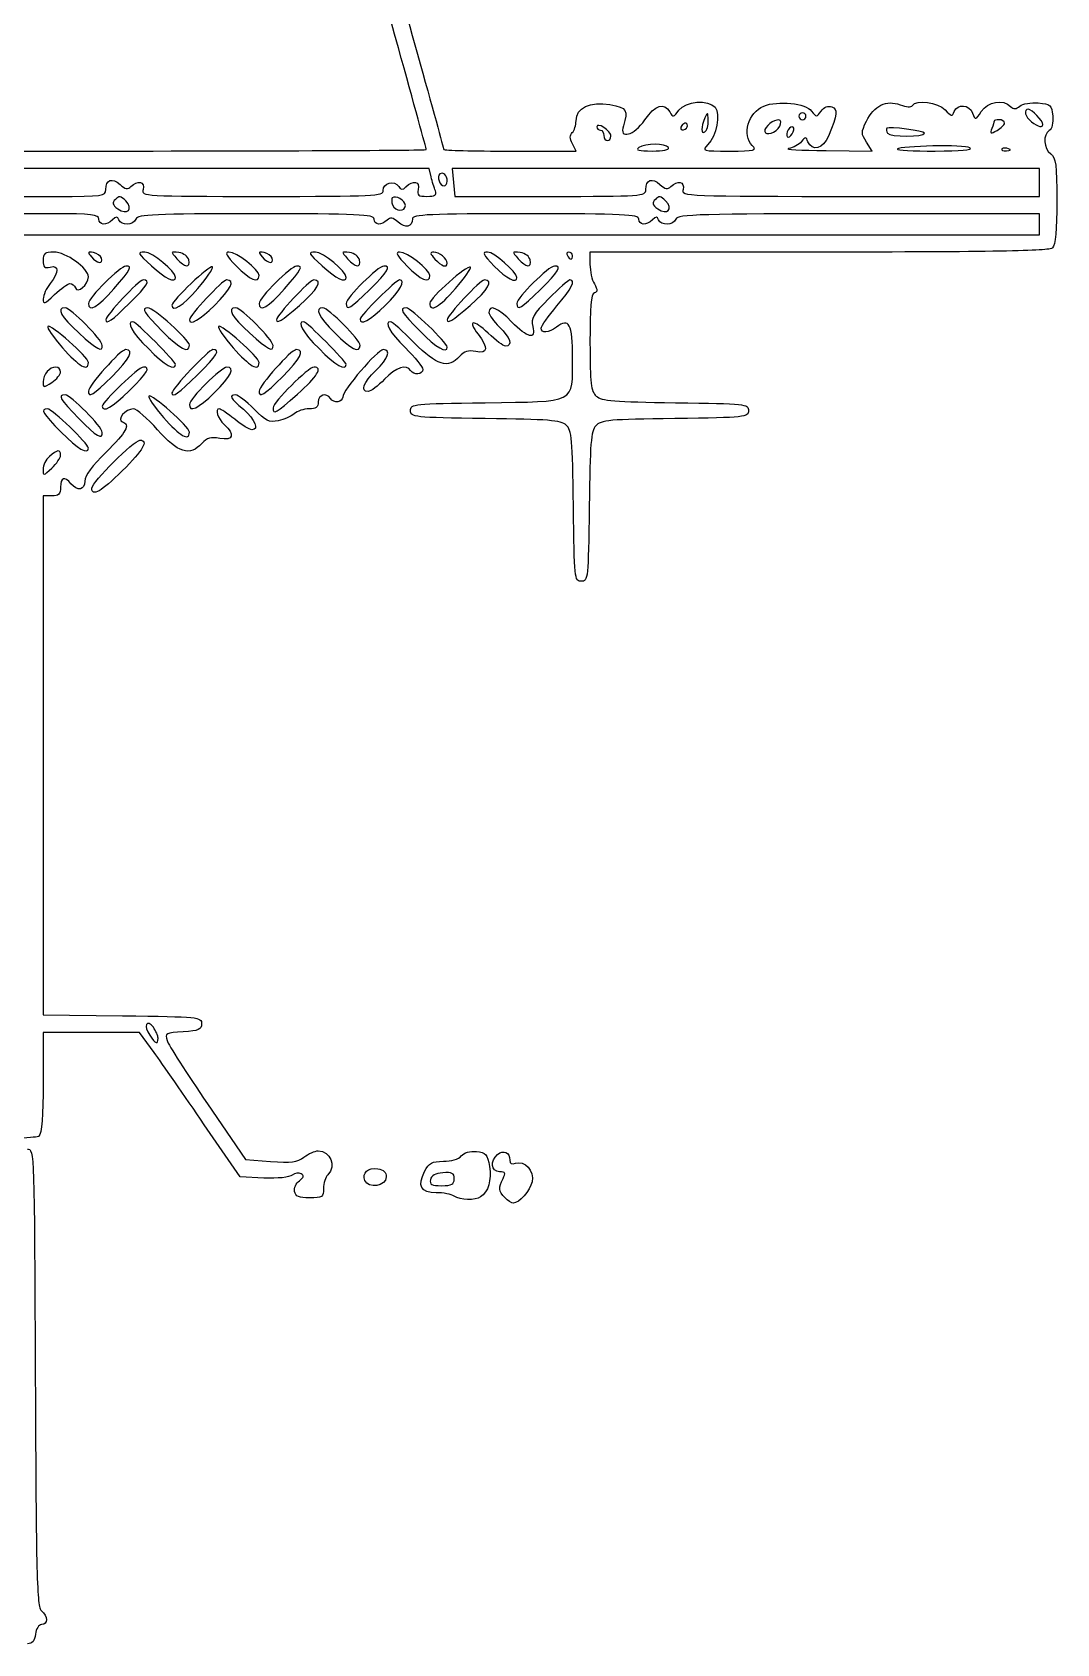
# Model space of a CAD drawing. Extents: x 68 to 595, y 2 to 633.
# Drawn here: x 374.2 to 594.7, y 3.4 to 350.3 of the extents above; entities that cross this region are included whole.
import ezdxf

# ---------------------------------------------------------------- set-up
doc = ezdxf.new("R2010")
doc.units = 0
doc.layers.get('0').update_dxf_attribs({"linetype": 'CONTINUOUS'})

msp = doc.modelspace()

# ---------------------------------------------------------------- linework, layer by layer
at = {"color": 7}
for points in [[(291.75, 364.413893), (291.75, 324.75), (375.375, 324.75)], [(477.026385, 324.75), (491.302777, 324.75), (490.456905, 326.33052)], [(545.079772, 324.852128), (555.034582, 324.75), (553.775557, 326.671507)], [(566.249722, 328.58337), (566.249722, 328.583033)], [(460.040498, 319.194668), (459.587385, 321), (414.293692, 321), (369, 321), (369, 318), (369, 315), (379.5, 315)], [(552.445215, 315), (591, 315), (591, 318), (591, 321), (527.792677, 321), (464.585362, 321), (464.871457, 318), (465.157552, 315), (485.70378, 315)], [(378.75, 311.25), (369, 311.25), (369, 309), (369, 306.75), (480, 306.75), (591, 306.75), (591, 309)], [(591, 309), (591, 311.25), (552.080242, 311.25)], [(543.59997, 302.999977), (494.24997, 302.999977), (494.24997, 300.3648)], [(378.375, 250.5), (376.5, 250.5), (376.5, 194.639077), (376.5, 138.778162), (393.5625, 138.576577)], [(400.402372, 130.6875), (397.284742, 135), (386.892367, 135), (376.5, 135), (376.5, 124.275)], [(411.875625, 119.625), (420.050227, 107.625), (425.462617, 107.219332)], [(424.014937, 103.651695), (418.89486, 103.875), (411.207435, 115.125)]]:
    msp.add_lwpolyline(points, dxfattribs=at)
for points in [[(515.25, 330.1875)], [(519.697283, 331.356765)], [(534.765045, 329.643127)], [(540.75, 332.25)], [(583.5, 330.776385)], [(591.75, 330.503445)], [(498.75, 327.944588)], [(538.021223, 328.875)], [(511.125, 325.5)], [(576.047137, 325.455)], [(584.390625, 325.26237)], [(390, 316.455735)], [(463.5, 318.249998)], [(506.25, 316.455735)], [(394.285718, 314.035718)], [(454.5, 313.044757)], [(510.535718, 314.035718)], [(490.5, 302.25)], [(389.062853, 301.6875)], [(407.859833, 301.3125)], [(425.812853, 301.6875)], [(444.609833, 301.3125)], [(463.5, 300.6)], [(481.359833, 301.3125)], [(382.285703, 296.25)], [(391.731952, 295.074938)], [(405, 297.526793)], [(409.813065, 295.16889)], [(422.999977, 297.9375)], [(428.481952, 295.074938)], [(441.75, 297.526793)], [(459.749977, 297.9375)], [(465.313065, 295.16889)], [(478.5, 297.526792)], [(395.038913, 291.91188)], [(413.411737, 291.534308)], [(431.675062, 291.518048)], [(446.788913, 294.91188)], [(450.161737, 291.534307)], [(468.425062, 291.518048)], [(483.538913, 294.91188)], [(389.25, 282.911738)], [(408, 282.981953)], [(426, 282.911738)], [(444.75, 282.911738)], [(463.5, 282.538912)], [(386.25, 279.231952)], [(405, 278.79075)], [(423, 279.231952)], [(441.75, 278.79075)], [(380.25, 277.211257)], [(391.288913, 276.16188)], [(409.66575, 276.539025)], [(428.038913, 276.16188)], [(395.038913, 273.16188)], [(413.411737, 272.784308)], [(431.291115, 272.4375)], [(389.25, 264.161737)], [(408, 264.231937)], [(386.25, 260.788912)], [(380.25, 259.255733)], [(387, 252.209167)], [(401.25, 133.731652)], [(445.771147, 103.125188)], [(465, 103.490895)], [(465, 99.75)], [(475.928573, 99.428573)]]:
    msp.add_lwpolyline(points, close=True, dxfattribs=at)
for points in [[(453.006532, 346.944637), (448.411837, 363.45945), (447.211432, 368.72607), (447.863017, 369.511178)], [(451.5, 366.238493), (451.5, 365.979218), (454.03125, 356.693085), (457.125, 345.602633)], [(459, 325.076108), (459, 325.25547), (456.30294, 335.096302), (453.006532, 346.944637)], [(457.125, 345.602633), (460.21875, 334.51218), (462.75, 325.283333), (462.75, 325.094085)], [(491.249985, 331.257713), (491.249985, 334.07676), (494.31744, 335.540438), (498.556372, 334.74405)], [(498.556372, 334.74405), (502.23873, 334.052228), (502.524645, 333.599948), (501.436837, 330.1875)], [(506.06961, 331.471538), (508.280235, 334.667528), (510.222765, 335.289608), (511.427902, 333.1875)], [(511.427902, 333.1875), (512.123392, 331.974375), (512.271397, 332.002763), (513.382702, 333.5625)], [(513.382702, 333.5625), (514.79214, 335.540663), (519.749257, 335.933265), (521.202802, 334.18185)], [(519.697283, 331.356765), (519.65022, 333.15888), (519.57555, 333.214372), (519, 331.875)], [(521.202802, 334.18185), (522.386977, 332.755013), (521.458297, 327.958313), (519.647242, 326.147258)], [(529.178557, 325.928573), (526.912237, 328.194885), (528.342517, 333.102563), (531.659775, 334.44231)], [(531.659775, 334.44231), (534.696922, 335.668935), (540.75084, 335.039198), (541.971637, 333.36966)], [(541.971637, 333.36966), (542.97213, 332.001398), (543.027517, 332.000955), (544.016527, 333.353535)], [(544.016527, 333.353535), (544.661317, 334.23534), (545.503065, 334.56339), (546.31824, 334.25058)], [(546.31824, 334.25058), (547.675815, 333.72963), (547.567792, 332.813993), (545.573415, 327.937523)], [(553.752532, 331.184985), (555.343837, 334.52199), (558.06567, 335.837153), (561.04959, 334.710847)], [(561.04959, 334.710847), (562.33746, 334.224727), (563.41797, 334.165065), (563.665987, 334.566375)], [(563.665987, 334.566375), (564.49872, 335.91375), (569.148742, 335.29593), (570.698985, 333.631942)], [(570.698985, 333.631942), (572.036737, 332.196037), (572.26014, 332.15382), (572.683447, 333.256942)], [(572.683447, 333.256942), (573.360172, 335.02047), (575.937727, 334.798913), (576.63375, 332.917387)], [(576.63375, 332.917387), (577.207605, 331.36611), (577.244595, 331.373535), (578.501872, 333.292387)], [(578.501872, 333.292387), (579.881595, 335.39811), (583.225177, 335.974792), (584.818185, 334.381785)], [(584.818185, 334.381785), (585.4758, 333.72417), (585.954292, 333.735907), (586.790842, 334.43016)], [(586.790842, 334.43016), (587.39829, 334.934295), (589.184467, 335.24061), (590.760127, 335.110875)], [(588.633758, 333.75), (587.529697, 333.75), (587.948768, 332.079255), (589.3125, 331.044038)], [(591.75, 330.503445), (591.75, 331.259828), (589.35978, 333.75), (588.633758, 333.75)], [(590.760127, 335.110875), (593.414152, 334.89234), (593.642865, 334.687598), (593.868105, 332.328622)], [(490.430505, 328.73052), (490.881217, 329.181233), (491.249985, 330.318473), (491.249985, 331.257713)], [(497.25, 329.825948), (496.36086, 330.381225), (495.75, 330.454695), (495.75, 330.006353)], [(495.75, 330.006353), (495.75, 329.590358), (496.0875, 329.25), (496.5, 329.25)], [(498.75, 327.944588), (498.75, 328.464112), (498.075, 329.310728), (497.25, 329.825948)], [(501.436837, 330.1875), (500.478337, 327.180683), (503.723887, 328.080233), (506.06961, 331.471538)], [(513.84375, 329.90625), (513.689063, 329.442188), (513.942188, 329.189062), (514.40625, 329.34375)], [(515.25, 330.1875), (515.25, 331.065817), (514.157438, 330.847305), (513.84375, 329.90625)], [(514.40625, 329.34375), (514.870312, 329.498438), (515.25, 329.878125), (515.25, 330.1875)], [(519, 331.875), (518.10462, 329.791335), (518.10462, 328.32162), (519, 328.875)], [(519, 328.875), (519.4125, 329.12994), (519.726278, 330.246735), (519.697283, 331.356765)], [(531.919643, 329.38392), (531.492375, 328.102125), (533.649188, 328.298602), (534.765045, 329.643127)], [(535.195905, 331.3041), (534.570338, 331.92966), (532.330673, 330.617025), (531.919643, 329.38392)], [(534.765045, 329.643127), (535.286835, 330.271845), (535.480718, 331.01928), (535.195905, 331.3041)], [(537.8067, 330), (537.451283, 330), (536.96622, 329.49375), (536.728777, 328.875)], [(538.021223, 328.875), (538.258658, 329.49375), (538.162125, 330), (537.8067, 330)], [(540, 333), (539.5875, 333), (539.25, 332.6625), (539.25, 332.25)], [(539.25, 332.25), (539.25, 331.8375), (539.5875, 331.5), (540, 331.5)], [(540.75, 332.25), (540.75, 332.6625), (540.4125, 333), (540, 333)], [(540, 331.5), (540.4125, 331.5), (540.75, 331.8375), (540.75, 332.25)], [(553.775557, 326.671507), (552.603352, 328.460528), (552.601762, 328.77174), (553.752532, 331.184985)], [(558.15654, 329.656537), (557.987835, 329.487832), (558.063787, 329.003557), (558.325327, 328.58037)], [(566.249722, 328.583033), (566.250037, 329.108977), (558.620932, 330.12093), (558.15654, 329.656537)], [(581.25, 331.186343), (581.25, 331.013827), (581.030078, 330.299565), (580.761278, 329.599087)], [(582.375, 331.5), (581.75625, 331.5), (581.25, 331.35885), (581.25, 331.186343)], [(581.886278, 329.189138), (582.773828, 329.664135), (583.5, 330.378398), (583.5, 330.776385)], [(583.5, 330.776385), (583.5, 331.174373), (582.99375, 331.5), (582.375, 331.5)], [(589.3125, 331.044038), (590.75841, 329.946435), (591.75, 329.72652), (591.75, 330.503445)], [(593.868105, 332.328622), (594.01269, 330.814433), (593.716627, 329.53839), (593.137717, 329.180602)], [(490.456905, 326.33052), (489.845182, 327.473535), (489.837877, 328.137878), (490.430505, 328.73052)], [(496.5, 329.25), (496.9125, 329.25), (497.25, 328.74375), (497.25, 328.125)], [(497.25, 328.125), (497.25, 327.50625), (497.5875, 327), (498, 327)], [(498, 327), (498.4125, 327), (498.75, 327.425063), (498.75, 327.944588)], [(511.125, 325.5), (510.534517, 326.455418), (506.2284, 326.455418), (504.75, 325.5)], [(519.647242, 326.147258), (518.28423, 324.784245), (518.398365, 324.75), (524.303557, 324.75)], [(536.728777, 328.875), (536.491342, 328.25625), (536.587875, 327.75), (536.9433, 327.75)], [(536.9433, 327.75), (537.298717, 327.75), (537.78378, 328.25625), (538.021223, 328.875)], [(539.791845, 326.793173), (539.287575, 326.140283), (538.031235, 325.45944), (536.999985, 325.280183)], [(541.184587, 326.740148), (540.752212, 327.866895), (540.624885, 327.871748), (539.791845, 326.793173)], [(545.573415, 327.937523), (544.485292, 325.27695), (542.005665, 324.60045), (541.184587, 326.740148)], [(558.325327, 328.58037), (558.821002, 327.77835), (566.249242, 327.780847), (566.249722, 328.58337)], [(576.047137, 325.455), (574.934948, 326.158755), (561.15276, 325.902765), (560.41464, 325.164652)], [(580.761278, 329.599087), (580.33932, 328.499475), (580.492995, 328.44348), (581.886278, 329.189138)], [(593.137717, 329.180602), (591.727702, 328.309162), (591.907582, 325.2873), (593.43747, 324.144952)], [(375.375, 324.75), (421.36875, 324.75), (459, 324.896745), (459, 325.076108)], [(462.75, 325.094085), (462.75, 324.904838), (469.174373, 324.75), (477.026385, 324.75)], [(504.75, 325.5), (503.94549, 324.980085), (504.7593, 324.769695), (507.606765, 324.761482)], [(507.606765, 324.761482), (510.072878, 324.754732), (511.412085, 325.035487), (511.125, 325.5)], [(524.303557, 324.75), (529.806802, 324.75), (530.249985, 324.857145), (529.178557, 325.928573)], [(536.999985, 325.280183), (535.968735, 325.100933), (539.604637, 324.908303), (545.079772, 324.852128)], [(560.41464, 325.164652), (560.186587, 324.9366), (563.853128, 324.755175), (568.562497, 324.76149)], [(568.562497, 324.76149), (573.99636, 324.76899), (576.73116, 325.022182), (576.047137, 325.455)], [(582.953123, 325.203165), (582.703905, 324.953948), (583.146878, 324.776685), (583.937498, 324.80925)], [(584.390625, 325.26234), (583.849222, 325.478992), (583.20234, 325.452352), (582.953123, 325.203165)], [(583.937498, 324.80925), (584.81121, 324.84525), (584.988922, 325.022955), (584.390625, 325.26237)], [(593.43747, 324.144952), (594.562635, 323.304802), (594.74997, 321.854317), (594.74997, 313.982452)], [(461.928142, 319.830593), (461.171505, 319.36296), (461.910143, 317.25), (462.830242, 317.25)], [(463.5, 318.249998), (463.5, 319.529775), (462.716385, 320.317748), (461.928142, 319.830593)], [(379.5, 315), (389.39358, 315), (390, 315.084075), (390, 316.455735)], [(390, 316.455735), (390, 318.587115), (391.383143, 319.088235), (393.06498, 317.566193)], [(393.06498, 317.566193), (394.192268, 316.546013), (394.74135, 316.44135), (395.417722, 317.117723)], [(395.417722, 317.117723), (396.868935, 318.568935), (398.474542, 318.189645), (398.032687, 316.5)], [(398.032687, 316.5), (397.64598, 315.021225), (398.009662, 315), (423.736882, 315)], [(423.736882, 315), (447.908685, 315), (449.825647, 315.09468), (449.729167, 316.283768)], [(449.729167, 316.283768), (449.601322, 317.859315), (452.208727, 318.530303), (453.066397, 317.142563)], [(453.066397, 317.142563), (453.561082, 316.342155), (453.877125, 316.327125), (454.61877, 317.068762)], [(454.61877, 317.068762), (456.11115, 318.561143), (457.73124, 318.215242), (457.282687, 316.499993)], [(457.282687, 316.499993), (456.954518, 315.245063), (457.259662, 314.999993), (459.150458, 314.999993)], [(459.150458, 314.999993), (460.909823, 314.999993), (461.308927, 315.264653), (460.95204, 316.194668)], [(460.95204, 316.194668), (460.699898, 316.851743), (460.289707, 318.201743), (460.040498, 319.194668)], [(462.830242, 317.25), (463.198605, 317.25), (463.5, 317.7), (463.5, 318.249998)], [(485.70378, 315), (505.54176, 315), (506.25, 315.050183), (506.25, 316.455735)], [(506.25, 316.455735), (506.25, 318.587115), (507.633143, 319.088235), (509.31498, 317.566193)], [(509.31498, 317.566193), (510.442268, 316.546013), (510.99135, 316.44135), (511.667722, 317.117723)], [(511.667722, 317.117723), (513.118935, 318.568935), (514.724542, 318.189645), (514.282687, 316.5)], [(514.282687, 316.5), (513.894187, 315.014363), (514.259662, 315), (552.445215, 315)], [(392.067855, 314.354865), (391.30932, 313.585883), (391.41036, 313.188412), (392.584688, 312.321697)], [(394.285718, 314.035718), (393.253807, 315.067628), (392.83095, 315.128475), (392.067855, 314.354865)], [(392.584688, 312.321697), (394.610318, 310.826692), (396.04704, 312.274372), (394.285718, 314.035718)], [(451.674998, 314.675003), (451.476833, 314.47683), (451.514543, 313.793887), (451.75881, 313.157347)], [(454.5, 313.044758), (454.5, 314.098515), (452.343173, 315.34317), (451.674998, 314.675003)], [(451.75881, 313.157347), (452.312145, 311.71536), (454.5, 311.625502), (454.5, 313.044757)], [(508.317855, 314.354865), (507.55932, 313.585883), (507.66036, 313.188412), (508.834688, 312.321697)], [(510.535718, 314.035718), (509.503807, 315.067628), (509.08095, 315.128475), (508.317855, 314.354865)], [(508.834688, 312.321697), (510.860318, 310.826692), (512.29704, 312.274372), (510.535718, 314.035718)], [(594.74997, 313.982452), (594.74997, 307.84053), (594.451957, 304.501965), (593.84997, 303.899977)], [(388.5, 310.125), (388.5, 311.067308), (386.916668, 311.25), (378.75, 311.25)], [(391.44375, 309.9375), (390.085875, 308.656485), (388.5, 308.757495), (388.5, 310.125)], [(392.781248, 309.9375), (392.506253, 310.6875), (392.23875, 310.6875), (391.44375, 309.9375)], [(396.478777, 310.125), (395.956485, 308.763915), (393.261667, 308.627258), (392.781248, 309.9375)], [(422.330242, 311.25), (400.42677, 311.25), (396.850763, 311.094382), (396.478777, 310.125)], [(447.75, 310.125), (447.75, 311.102872), (444.42558, 311.25), (422.330242, 311.25)], [(450.582278, 309.882277), (449.346113, 308.646112), (447.75, 308.782897), (447.75, 310.125)], [(452.93502, 309.433807), (451.807733, 310.453987), (451.25865, 310.55865), (450.582278, 309.882277)], [(456, 310.169265), (456, 308.37957), (454.498148, 308.019195), (452.93502, 309.433807)], [(480.375, 311.25), (459.652028, 311.25), (456, 311.088075), (456, 310.169265)], [(504.75, 310.125), (504.75, 311.10192), (501.541665, 311.25), (480.375, 311.25)], [(507.69375, 309.9375), (506.335875, 308.656485), (504.75, 308.757495), (504.75, 310.125)], [(509.031248, 309.9375), (508.756253, 310.6875), (508.48875, 310.6875), (507.69375, 309.9375)], [(512.728777, 310.125), (512.206485, 308.763915), (509.511667, 308.627258), (509.031248, 309.9375)], [(552.080242, 311.25), (518.17677, 311.25), (513.104842, 311.105003), (512.728777, 310.125)], [(378.790073, 303), (376.871085, 303), (376.5, 302.707553), (376.5, 301.195215)], [(386.249977, 297.65433), (386.249947, 299.535263), (381.414885, 303), (378.790073, 303)], [(387.336728, 302.899005), (386.113403, 303.136065), (386.058315, 303.00966), (386.92821, 301.961505)], [(386.92821, 301.961505), (388.11786, 300.52806), (389.508323, 300.349582), (389.062853, 301.6875)], [(389.062853, 301.6875), (388.89117, 302.203125), (388.11441, 302.7483), (387.336728, 302.899005)], [(398.381415, 303), (396.69477, 303), (396.804922, 302.775915), (399.841043, 300.030758)], [(405, 297.526792), (405, 298.894403), (400.035233, 303), (398.381415, 303)], [(405.744398, 302.888962), (403.894328, 303.15078), (403.89075, 303.140077), (405.305798, 301.576462)], [(407.859833, 301.3125), (407.720138, 302.04543), (406.786012, 302.741557), (405.744398, 302.888962)], [(416.51286, 303), (415.525177, 303), (415.928542, 302.24937), (418.125, 300)], [(422.999977, 297.9375), (422.999947, 299.21265), (418.146817, 303), (416.51286, 303)], [(424.086728, 302.899005), (422.863403, 303.136065), (422.808315, 303.00966), (423.67821, 301.961505)], [(423.67821, 301.961505), (424.86786, 300.52806), (426.258323, 300.349582), (425.812853, 301.6875)], [(425.812853, 301.6875), (425.64117, 302.203125), (424.86441, 302.7483), (424.086728, 302.899005)], [(435.131415, 303), (433.44477, 303), (433.554922, 302.775915), (436.591043, 300.030758)], [(441.75, 297.526792), (441.75, 298.894403), (436.785233, 303), (435.131415, 303)], [(442.494398, 302.888962), (440.644328, 303.15078), (440.64075, 303.140077), (442.055798, 301.576462)], [(444.609833, 301.3125), (444.470138, 302.04543), (443.536012, 302.741557), (442.494398, 302.888962)], [(453.26286, 303), (452.275177, 303), (452.678542, 302.24937), (454.875, 300)], [(459.749977, 297.9375), (459.749947, 299.21265), (454.896817, 303), (453.26286, 303)], [(460.608757, 303), (459.742515, 303), (459.797415, 302.690722), (460.875, 301.5)], [(463.5, 300.6), (463.5, 301.576492), (461.785125, 303), (460.608757, 303)], [(472.200668, 303), (470.93127, 303), (471.15432, 302.530207), (473.625, 300)], [(478.5, 297.526792), (478.5, 298.73304), (473.588985, 303), (472.200668, 303)], [(479.244398, 302.888962), (477.394328, 303.15078), (477.39075, 303.140077), (478.805798, 301.576462)], [(481.359833, 301.3125), (481.220138, 302.04543), (480.286012, 302.741557), (479.244398, 302.888962)], [(489.705735, 303), (489.26889, 303), (489.12006, 302.6625), (489.375, 302.25)], [(489.375, 302.25), (489.62994, 301.8375), (489.98736, 301.5), (490.169265, 301.5)], [(490.5, 302.25), (490.5, 302.6625), (490.14258, 303), (489.705735, 303)], [(490.169265, 301.5), (490.35117, 301.5), (490.5, 301.8375), (490.5, 302.25)], [(593.84997, 303.899977), (593.168205, 303.218212), (580.9833, 302.999977), (543.59997, 302.999977)], [(376.5, 301.195215), (376.5, 299.759678), (376.806893, 299.47068), (378, 299.782687)], [(378, 299.782687), (379.937565, 300.289373), (379.937565, 298.727033), (378, 296.25)], [(394.338263, 300), (393.11196, 300), (386.25, 293.18382), (386.25, 291.965693)], [(391.731952, 295.074937), (395.469075, 299.40363), (395.784675, 300), (394.338263, 300)], [(399.841043, 300.030758), (402.877778, 297.285045), (405, 296.255003), (405, 297.526793)], [(412.937557, 299.81244), (412.430078, 300.319928), (404.25, 292.576028), (404.25, 291.58812)], [(405.305798, 301.576462), (407.04207, 299.65791), (408.197955, 299.53845), (407.859833, 301.3125)], [(409.813065, 295.16889), (411.792608, 297.461775), (413.198625, 299.551372), (412.937557, 299.81244)], [(418.125, 300), (421.056338, 296.998035), (423.000023, 296.175705), (422.999977, 297.9375)], [(431.088263, 300), (429.86196, 300), (423, 293.18382), (423, 291.965693)], [(428.481952, 295.074937), (432.219075, 299.40363), (432.534675, 300), (431.088263, 300)], [(436.591043, 300.030758), (439.627778, 297.285045), (441.75, 296.255003), (441.75, 297.526793)], [(449.838263, 300), (448.61196, 300), (441.75, 293.18382), (441.75, 291.965693)], [(442.055798, 301.576462), (443.79207, 299.65791), (444.947955, 299.53845), (444.609833, 301.3125)], [(446.788912, 294.91188), (450.808995, 298.88202), (451.479007, 300), (449.838263, 300)], [(454.875, 300), (457.806338, 296.998035), (459.750023, 296.175705), (459.749977, 297.9375)], [(468.500002, 299.750002), (467.891392, 300.358605), (459.75, 293.130863), (459.75, 291.981953)], [(460.875, 301.5), (462.2694, 299.959207), (463.5, 299.537288), (463.5, 300.6)], [(465.313065, 295.16889), (467.292608, 297.461775), (468.72672, 299.523278), (468.500002, 299.750002)], [(473.625, 300), (476.277052, 297.284048), (478.5, 296.156295), (478.5, 297.526792)], [(486.588263, 300), (485.36196, 300), (478.5, 293.18382), (478.5, 291.965693)], [(478.805798, 301.576462), (480.54207, 299.65791), (481.697955, 299.53845), (481.359833, 301.3125)], [(483.538913, 294.91188), (487.558995, 298.88202), (488.229007, 300), (486.588263, 300)], [(494.24997, 300.3648), (494.24997, 298.915455), (494.671845, 297.015105), (495.18747, 296.141812)], [(378, 296.25), (377.193345, 295.21875), (376.525852, 293.718165), (376.51668, 292.915372)], [(378.973208, 293.852872), (380.333467, 295.17129), (381.824093, 296.25), (382.285703, 296.25)], [(382.285703, 296.25), (382.74732, 296.25), (383.266988, 295.828125), (383.440538, 295.3125)], [(383.440538, 295.3125), (383.877983, 294.012772), (386.250007, 295.98999), (386.249977, 297.65433)], [(386.25, 291.965693), (386.25, 289.957335), (388.334392, 291.139553), (391.731952, 295.074938)], [(398.018048, 297), (397.113697, 297), (390, 289.392218), (390, 288.425063)], [(395.038913, 291.91188), (399.103868, 295.926337), (399.732503, 297), (398.018048, 297)], [(404.25, 291.58812), (404.25, 289.934085), (406.59903, 291.446078), (409.813065, 295.16889)], [(416.018048, 297), (415.113697, 297), (408, 289.392218), (408, 288.425063)], [(413.411738, 291.534308), (416.971567, 295.040602), (417.905902, 297), (416.018048, 297)], [(423, 291.965693), (423, 289.957335), (425.084392, 291.139553), (428.481952, 295.074938)], [(434.768048, 297), (433.863697, 297), (426.75, 289.392218), (426.75, 288.425063)], [(431.675063, 291.518033), (435.62172, 294.925342), (436.792267, 297), (434.768048, 297)], [(453.211087, 297), (452.473725, 297), (444.75, 289.321192), (444.75, 288.58812)], [(450.161738, 291.534308), (453.39381, 294.71778), (454.667078, 297), (453.211087, 297)], [(459.75, 291.981953), (459.75, 289.94511), (461.833792, 291.138855), (465.313065, 295.16889)], [(471.518048, 297), (470.613697, 297), (463.5, 289.392218), (463.5, 288.425063)], [(468.425063, 291.518033), (472.37172, 294.925342), (473.542267, 297), (471.518048, 297)], [(489.91188, 297), (489.588413, 297), (487.543522, 295.197375), (485.367682, 292.99416)], [(487.125, 291.41376), (490.314825, 295.147485), (491.239013, 297), (489.91188, 297)], [(495.18747, 296.141812), (495.93747, 294.87156), (495.93747, 294.486097), (495.18747, 294.214485)], [(376.51668, 292.915372), (376.502355, 291.663052), (376.851255, 291.7962), (378.973208, 293.852872)], [(390, 288.425063), (390, 287.343825), (391.381155, 288.299557), (395.038913, 291.91188)], [(408, 288.425063), (408, 287.128747), (410.25327, 288.423563), (413.411737, 291.534308)], [(426.75, 288.425063), (426.75, 287.503935), (427.760857, 288.138765), (431.675062, 291.518048)], [(441.75, 291.965693), (441.75, 290.31561), (442.69332, 290.86716), (446.788913, 294.91188)], [(444.75, 288.58812), (444.75, 287.132858), (446.858505, 288.28074), (450.161737, 291.534307)], [(463.5, 288.425063), (463.5, 287.503935), (464.510857, 288.138765), (468.425062, 291.518048)], [(477.375, 288), (474.41589, 291.030398), (472.5, 291.822428), (472.5, 290.015318)], [(478.5, 291.965693), (478.5, 290.31561), (479.44332, 290.86716), (483.538913, 294.91188)], [(485.367682, 292.99416), (481.9833, 289.567215), (481.483935, 288.700148), (481.91211, 286.99416)], [(495.18747, 294.214485), (494.49933, 293.965282), (494.24997, 291.129652), (494.24997, 283.553715)], [(381.215693, 291), (379.267297, 291), (380.345415, 289.038982), (384.18723, 285.594967)], [(389.25, 282.911738), (389.25, 284.13804), (382.43382, 291), (381.215693, 291)], [(395.835975, 288), (394.33893, 288), (395.58252, 285.835463), (399.16188, 282.211088)], [(405, 278.79075), (405, 279.5277), (396.56931, 288), (395.835975, 288)], [(399.050062, 291), (397.57533, 291), (398.225857, 289.946618), (402.16188, 285.961088)], [(408, 282.981938), (408, 284.08926), (400.286062, 291), (399.050062, 291)], [(417.965693, 291), (416.017298, 291), (417.095415, 289.038982), (420.93723, 285.594967)], [(426, 282.911738), (426, 284.13804), (419.18382, 291), (417.965693, 291)], [(432.585975, 288), (431.08893, 288), (432.33252, 285.835463), (435.91188, 282.211088)], [(441.75, 278.79075), (441.75, 279.5277), (433.31931, 288), (432.585975, 288)], [(436.715693, 291), (434.888452, 291), (435.757605, 289.1688), (439.284307, 285.588263)], [(444.75, 282.911738), (444.75, 284.13804), (437.93382, 291), (436.715693, 291)], [(451.335975, 288), (449.814705, 288), (451.088812, 285.734895), (454.5, 282.375)], [(456.375, 283.5), (453.925822, 285.975), (451.658265, 288), (451.335975, 288)], [(454.71312, 291), (453.065768, 291), (453.618727, 290.055097), (457.66188, 285.961088)], [(463.5, 282.538913), (463.5, 283.496768), (455.707852, 291), (454.71312, 291)], [(472.35789, 285.513765), (469.20756, 288.58998), (467.695755, 288.451845), (470.1645, 285.31335)], [(472.5, 290.015318), (472.5, 289.473743), (473.5125, 288.0606), (474.75, 286.875)], [(481.91211, 286.99416), (482.653972, 284.03835), (480.853747, 284.43744), (477.375, 288)], [(483.75, 286.606643), (483.75, 287.077792), (485.26875, 289.240995), (487.125, 291.41376)], [(490.5, 280.161), (490.5, 287.57322), (489.782655, 288.947715), (487.0104, 286.84734)], [(377.499998, 287.000002), (377.27328, 286.773278), (378.707393, 284.711775), (380.686935, 282.41889)], [(386.25, 279.231953), (386.25, 280.380863), (378.108608, 287.608605), (377.499998, 287.000002)], [(384.18723, 285.594967), (388.31013, 281.898982), (389.25, 281.400855), (389.25, 282.911738)], [(402.16188, 285.961088), (406.010963, 282.063585), (408, 281.048603), (408, 282.981953)], [(414.249998, 287.000002), (414.02328, 286.773278), (415.457393, 284.711775), (417.436935, 282.41889)], [(423, 279.231953), (423, 280.380863), (414.858608, 287.608605), (414.249998, 287.000002)], [(420.93723, 285.594967), (425.06013, 281.898982), (426, 281.400855), (426, 282.911738)], [(439.284307, 285.588263), (442.74525, 282.074482), (444.75, 281.092762), (444.75, 282.911738)], [(457.66188, 285.961088), (461.171918, 282.406898), (463.5, 281.042228), (463.5, 282.538912)], [(470.1645, 285.31335), (472.450477, 282.407198), (472.255567, 281.01978), (469.641952, 281.593823)], [(476.09412, 282.75), (475.595887, 282.75), (473.914582, 283.993695), (472.35789, 285.513765)], [(474.75, 286.875), (477.067747, 284.65446), (477.688312, 282.75), (476.09412, 282.75)], [(487.0104, 286.84734), (485.318453, 285.565455), (483.75, 285.449663), (483.75, 286.606643)], [(380.686935, 282.41889), (384.166208, 278.388855), (386.25, 277.19511), (386.25, 279.231952)], [(394.268048, 282), (393.16074, 282), (386.25, 274.286062), (386.25, 273.050063)], [(391.288913, 276.16188), (395.186415, 280.010963), (396.201398, 282), (394.268048, 282)], [(399.16188, 282.211088), (402.673538, 278.655262), (405, 277.292272), (405, 278.79075)], [(413.041845, 282), (412.151377, 282), (404.25, 273.61968), (404.25, 272.675235)], [(409.66575, 276.539025), (414.07443, 280.9017), (414.753427, 282), (413.041845, 282)], [(417.436935, 282.41889), (420.916208, 278.388855), (423, 277.19511), (423, 279.231952)], [(431.018048, 282), (429.91074, 282), (423, 274.286062), (423, 273.050063)], [(428.038913, 276.16188), (431.936415, 280.010963), (432.951398, 282), (431.018048, 282)], [(435.91188, 282.211088), (439.423538, 278.655262), (441.75, 277.292272), (441.75, 278.79075)], [(449.743042, 282), (448.500577, 282), (441, 273.250432), (441, 271.801073)], [(448.125, 277.5), (450.832012, 280.12374), (451.506645, 282), (449.743042, 282)], [(454.5, 282.375), (456.5625, 280.343513), (458.25, 278.246828), (458.25, 277.715693)], [(466.15071, 280.52841), (463.702515, 277.823183), (461.256945, 278.566575), (456.375, 283.5)], [(469.641952, 281.593823), (468.074707, 281.93805), (467.179065, 281.664698), (466.15071, 280.52841)], [(494.24997, 283.553715), (494.24997, 274.555222), (494.423527, 273.07539), (495.604222, 272.00688)], [(379.275, 278.25), (377.878072, 278.25), (376.5, 276.677115), (376.5, 275.082713)], [(380.25, 277.211257), (380.25, 277.782563), (379.81125, 278.25), (379.275, 278.25)], [(398.086087, 278.25), (397.08663, 278.25), (389.25, 270.789593), (389.25, 269.83812)], [(395.038913, 273.16188), (399.060427, 277.133438), (399.729113, 278.25), (398.086087, 278.25)], [(416.088263, 278.25), (414.86196, 278.25), (408, 271.43382), (408, 270.215693)], [(413.411738, 272.784307), (416.925518, 276.24525), (417.907238, 278.25), (416.088263, 278.25)], [(434.836087, 278.25), (433.610257, 278.25), (426, 270.682125), (426, 269.46312)], [(431.291115, 272.4375), (435.53931, 276.218527), (436.778272, 278.25), (434.836087, 278.25)], [(455.625, 277.5), (454.724985, 278.95626), (452.514675, 278.21949), (450, 275.625)], [(458.25, 277.715693), (458.25, 276.577275), (456.294577, 276.416595), (455.625, 277.5)], [(471.707895, 270.577837), (491.444723, 270.826762), (490.5, 270.344992), (490.5, 280.161)], [(376.5, 275.082713), (376.5, 273.796657), (376.611398, 273.788415), (378.375, 274.94397)], [(378.375, 274.94397), (379.40625, 275.619667), (380.25, 276.639952), (380.25, 277.211257)], [(386.25, 273.050063), (386.25, 271.57533), (387.303382, 272.225857), (391.288913, 276.16188)], [(404.25, 272.675235), (404.25, 271.572975), (405.673943, 272.588865), (409.66575, 276.539025)], [(423, 273.050063), (423, 271.57533), (424.053382, 272.225857), (428.038913, 276.16188)], [(446.477872, 273), (444.741772, 273), (445.434337, 274.892108), (448.125, 277.5)], [(450, 275.625), (448.600665, 274.18125), (447.015705, 273), (446.477872, 273)], [(381.215693, 272.25), (379.56561, 272.25), (380.11716, 271.30668), (384.16188, 267.211088)], [(389.25, 264.161737), (389.25, 265.38804), (382.43382, 272.25), (381.215693, 272.25)], [(389.25, 269.83812), (389.25, 268.33896), (391.412663, 269.580668), (395.038913, 273.16188)], [(399.249998, 271.999987), (399.02328, 271.773262), (400.457393, 269.71176), (402.436935, 267.418875)], [(408, 264.231937), (408, 265.380847), (399.858608, 272.60859), (399.249998, 271.999987)], [(408, 270.215693), (408, 268.388452), (409.8312, 269.257605), (413.411737, 272.784308)], [(417.972787, 272.25), (416.463263, 272.25), (416.788275, 271.64007), (419.625, 269.149395)], [(421.896038, 269.22846), (420.273285, 270.89031), (418.507823, 272.25), (417.972787, 272.25)], [(426, 269.46312), (426, 267.926805), (426.605625, 268.26726), (431.291115, 272.4375)], [(435.75, 270.75), (435.75, 269.624355), (435.249998, 269.25), (433.746555, 269.25)], [(438.375, 271.5), (437.559382, 272.8197), (435.75, 272.302732), (435.75, 270.75)], [(441, 271.801073), (441, 270.597037), (439.069883, 270.37566), (438.375, 271.5)], [(495.604222, 272.00688), (496.75008, 270.969885), (499.375635, 270.750037), (512.666722, 270.578137)], [(377.46312, 269.25), (375.815767, 269.25), (376.368727, 268.305097), (380.41188, 264.211088)], [(386.25, 260.788912), (386.25, 261.746768), (378.457853, 269.25), (377.46312, 269.25)], [(384.16188, 267.211088), (388.13202, 263.191005), (389.25, 262.520992), (389.25, 264.161737)], [(395.924993, 269.25), (394.245667, 269.25), (392.253623, 266.881065), (393.5625, 266.440537)], [(401.127375, 264.75), (398.94879, 267.225), (396.607718, 269.25), (395.924993, 269.25)], [(402.436935, 267.418875), (405.916208, 263.38884), (408, 262.195095), (408, 264.231937)], [(414.454575, 269.25), (413.442907, 269.25), (414.094268, 267.147165), (415.5, 265.875)], [(417.75, 267), (416.187532, 268.2375), (414.704588, 269.25), (414.454575, 269.25)], [(419.625, 269.149395), (422.194912, 266.892975), (423.06948, 264.75), (421.420425, 264.75)], [(427.110743, 266.686927), (425.155102, 266.272342), (424.44435, 266.618753), (421.896038, 269.22846)], [(430.559055, 268.208467), (429.907823, 267.635632), (428.356088, 266.950935), (427.110743, 266.686927)], [(433.746555, 269.25), (432.644662, 269.25), (431.210287, 268.78131), (430.559055, 268.208467)], [(455.625, 268.875), (455.625, 270.322058), (456.192615, 270.382162), (471.707895, 270.577837)], [(471.707895, 267.172162), (456.192615, 267.367838), (455.625, 267.427942), (455.625, 268.875)], [(489.131055, 265.756395), (488.000347, 266.779672), (485.276092, 267.001035), (471.707895, 267.172162)], [(512.540482, 267.17286), (498.445237, 266.992942), (496.572795, 266.823562), (495.49332, 265.630755)], [(528.37497, 268.874977), (528.37497, 267.428722), (527.807595, 267.367732), (512.540482, 267.17286)], [(512.666722, 270.578137), (527.80725, 270.38232), (528.37497, 270.320767), (528.37497, 268.874977)], [(380.41188, 264.211088), (383.921917, 260.656898), (386.25, 259.292228), (386.25, 260.788912)], [(393.5625, 266.440537), (395.324205, 265.847595), (394.499318, 264.327367), (390, 259.875)], [(410.6727, 261.80271), (408.104077, 258.96441), (405.516892, 259.76325), (401.127375, 264.75)], [(415.5, 265.875), (417.884122, 263.7174), (417.442972, 262.348928), (414.538942, 262.893728)], [(421.420425, 264.75), (420.964163, 264.75), (419.312468, 265.7625), (417.75, 267)], [(490.67316, 248.334232), (490.493145, 262.791105), (490.326427, 264.674602), (489.131055, 265.756395)], [(495.49332, 265.630755), (494.470365, 264.5004), (494.248912, 261.77466), (494.077807, 248.207872)], [(380.25, 259.255733), (380.25, 260.58369), (379.529115, 260.508832), (377.871555, 259.008758)], [(387, 252.209167), (387, 253.42947), (396.107415, 262.5), (397.332683, 262.5)], [(397.332683, 262.5), (399.277388, 262.5), (398.07081, 260.404065), (393.542318, 255.915833)], [(414.538942, 262.893728), (412.622175, 263.253315), (411.767115, 263.012025), (410.6727, 261.80271)], [(377.871555, 259.008758), (377.117197, 258.326077), (376.5, 257.085998), (376.5, 256.253025)], [(378.375, 256.5), (379.40625, 257.468813), (380.25, 258.708893), (380.25, 259.255733)], [(390, 259.875), (387.116355, 257.021445), (385.5, 254.807392), (385.5, 253.710975)], [(376.5, 256.253025), (376.5, 254.799555), (376.575555, 254.809507), (378.375, 256.5)], [(382.5, 253.125), (381.121253, 254.786287), (380.25, 254.495872), (380.25, 252.375)], [(385.5, 253.710975), (385.5, 251.760585), (383.892885, 251.446672), (382.5, 253.125)], [(393.542318, 255.915833), (388.95348, 251.36778), (387, 250.261005), (387, 252.209167)], [(380.25, 252.375), (380.25, 250.875), (379.875, 250.5), (378.375, 250.5)], [(492.375, 232.125), (490.927492, 232.125), (490.867935, 232.692277), (490.67316, 248.334232)], [(494.077807, 248.207872), (493.882162, 232.692615), (493.822057, 232.125), (492.375, 232.125)], [(393.5625, 138.576577), (410.057805, 138.381697), (410.625, 138.32514), (410.625, 136.875)], [(400.23948, 136.09527), (398.816978, 138.040657), (398.050012, 136.369282), (399.448808, 134.372228)], [(401.25, 133.731652), (401.25, 134.271562), (400.795268, 135.33519), (400.23948, 136.09527)], [(410.625, 136.875), (410.625, 135.59235), (410.049, 135.341962), (406.649812, 135.147)], [(399.448808, 134.372228), (400.752263, 132.511282), (401.25, 132.334268), (401.25, 133.731652)], [(406.649812, 135.147), (402.941332, 134.934292), (402.709058, 134.808495), (403.187827, 133.272)], [(403.187827, 133.272), (403.470082, 132.36615), (407.379592, 126.225), (411.875625, 119.625)], [(411.207435, 115.125), (406.979347, 121.3125), (402.117067, 128.315625), (400.402372, 130.6875)], [(376.5, 124.275), (376.5, 116.933333), (376.216087, 113.266088), (375.6, 112.65)], [(375.6, 112.65), (374.910705, 111.960705), (355.01667, 111.75), (290.625, 111.75)], [(373.125, 109.875), (374.607803, 109.875), (374.627212, 109.310715), (374.817863, 60.649883)], [(425.462617, 107.219332), (429.924465, 106.884907), (431.189122, 107.049555), (432.663645, 108.156832)], [(432.663645, 108.156832), (433.647397, 108.895575), (435.014272, 109.5), (435.701145, 109.5)], [(435.701145, 109.5), (438.368542, 109.5), (439.700887, 106.255297), (437.8125, 104.358157)], [(462.67743, 107.25), (464.372655, 107.25), (465.96525, 107.730667), (466.531785, 108.413302)], [(466.531785, 108.413302), (467.118495, 109.120245), (468.40158, 109.488015), (469.802498, 109.350802)], [(469.802498, 109.350802), (471.856433, 109.149615), (472.161128, 108.79794), (472.597343, 106.125)], [(474.776385, 105), (472.963777, 105), (472.689517, 107.351175), (474.34215, 108.722738)], [(474.34215, 108.722738), (475.62387, 109.78647), (477, 109.153643), (477, 107.500493)], [(430.159657, 104.278762), (429.5505, 103.77321), (427.05885, 103.518937), (424.014937, 103.651695)], [(432.080767, 104.575087), (431.587702, 104.879812), (430.723207, 104.74647), (430.159657, 104.278762)], [(431.672715, 103.067152), (432.620062, 103.75986), (432.731782, 104.172735), (432.080767, 104.575087)], [(437.8125, 104.358157), (437.296875, 103.84014), (436.875, 102.507015), (436.875, 101.395657)], [(445.771147, 103.125187), (445.135942, 104.780505), (446.438843, 105.931912), (448.600995, 105.625995)], [(448.600995, 105.625995), (449.791335, 105.457582), (450.375, 104.881485), (450.375, 103.875)], [(461.142742, 100.488517), (457.83456, 100.502393), (457.045425, 101.945438), (458.64957, 105.047513)], [(458.64957, 105.047513), (459.610545, 106.90584), (460.239938, 107.25), (462.67743, 107.25)], [(462.56916, 104.78466), (460.96554, 104.654617), (460.05354, 104.147265), (459.88917, 103.293765)], [(465, 103.490895), (465, 104.712645), (464.561168, 104.94621), (462.56916, 104.78466)], [(472.597343, 106.125), (473.077305, 103.183912), (472.351133, 100.676325), (470.700225, 99.573983)], [(475.526385, 103.549305), (476.175765, 104.762685), (476.053072, 105), (474.776385, 105)], [(477, 107.500493), (477, 106.73127), (477.416212, 106.499235), (478.233465, 106.81284)], [(478.233465, 106.81284), (480.166027, 107.55444), (482.30784, 105.153015), (481.783725, 102.832238)], [(430.631872, 100.744132), (430.486852, 101.497155), (430.955235, 102.542512), (431.672715, 103.067152)], [(433.885275, 99.375), (431.587095, 99.375), (430.834552, 99.691695), (430.631872, 100.744132)], [(436.875, 101.395657), (436.875, 99.539377), (436.631782, 99.375), (433.885275, 99.375)], [(450.375, 103.875), (450.375, 101.915355), (446.4789, 101.28081), (445.771147, 103.125188)], [(459.88917, 103.293765), (459.690788, 102.263632), (460.186125, 102), (462.32001, 102)], [(462.32001, 102), (464.494545, 102), (465, 102.28119), (465, 103.490895)], [(475.928572, 99.428573), (474.546525, 100.81062), (474.471592, 101.578395), (475.526385, 103.549305)], [(481.783725, 102.832238), (481.355933, 100.937963), (478.972418, 98.25), (477.72048, 98.25)], [(465, 99.75), (464.38125, 100.14987), (462.64548, 100.482202), (461.142742, 100.488517)], [(470.700225, 99.573983), (469.5297, 98.792407), (466.328828, 98.891243), (465, 99.75)], [(477.72048, 98.25), (477.383145, 98.25), (476.576783, 98.780355), (475.928573, 99.428573)], [(374.817863, 60.649883), (374.98467, 18.07509), (375.161992, 11.29923), (376.130363, 10.495553)], [(376.130363, 10.495553), (377.554515, 9.313605), (377.581433, 7.5), (376.174838, 7.5)], [(376.174838, 7.5), (375.55944, 7.5), (374.99817, 6.618), (374.862338, 5.4375)], [(374.862338, 5.4375), (374.691653, 3.954105), (374.203853, 3.375), (373.125023, 3.375)]]:
    msp.add_open_spline(points, degree=3, dxfattribs=at)

doc.saveas('drawing.dxf')
